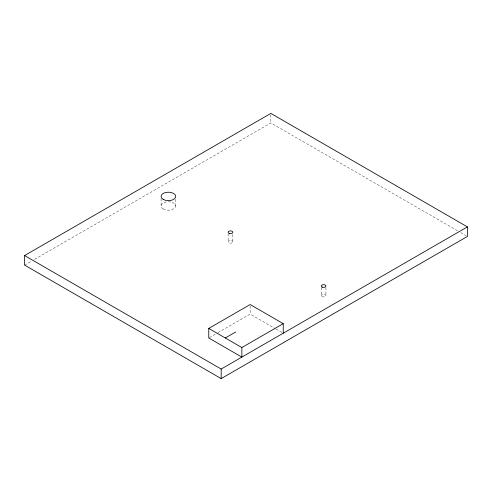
<?xml version="1.0" encoding="UTF-8"?>
<svg xmlns="http://www.w3.org/2000/svg" width="492" height="492" viewBox="0 0 492 492"><rect width="100%" height="100%" fill="white"/><g stroke="black" fill="none" stroke-linecap="round" stroke-linejoin="round"><path stroke-width="0.37" stroke-dasharray="2.46 1.84" d="M24.6 265.114L31.918 260.889M34.581 259.352L270.828 122.957L458.101 231.074M209.414 337.604L217.292 333.053M217.95 332.678L250.139 314.093L275.299 328.619M460.758 232.611L466.072 235.674M275.963 329L283.244 333.207M325.932 287.488L325.932 295.575M321.251 287.488L321.251 295.575M270.828 114.87L270.828 122.957M250.139 306.006L250.139 314.093M232.821 234.469L232.821 241.818A2.343 1.353 0 0 1 229.309 242.987A2.343 1.353 0 0 1 229.309 240.65A2.343 1.353 0 0 1 232.821 241.818M228.14 233.731L228.14 241.818M175.724 199.365L175.724 205.982M161.093 198.627L161.093 205.982M321.94 296.535A2.343 1.353 0 0 0 325.858 295.926A2.343 1.353 0 0 0 322.986 294.271A2.343 1.353 0 0 0 321.94 296.535M163.233 208.965A7.319 4.225 0 0 0 175.472 207.07A7.319 4.225 0 0 0 166.511 201.898A7.319 4.225 0 0 0 163.233 208.965"/><path stroke-width="0.74" d="M24.6 255.557L270.828 113.4L467.4 226.886L467.4 236.443L221.172 378.6L24.6 265.114L24.6 255.557L221.172 369.043L467.4 226.886M283.244 323.65L241.861 347.543L241.861 357.1L208.756 337.986L208.756 328.428L250.139 304.536L283.244 323.65L283.244 333.207M225.311 337.986L235.656 332.014M208.756 328.428L241.861 347.543M221.172 369.043L221.172 378.6M163.233 199.408A7.319 4.225 0 0 0 175.472 197.513A7.319 4.225 0 0 0 166.511 192.341A7.319 4.225 0 0 0 163.233 199.408M229.309 233.429A2.343 1.353 0 0 0 232.821 232.261A2.343 1.353 0 0 0 229.309 231.092A2.343 1.353 0 0 0 229.309 233.429M322.42 287.193A2.343 1.353 0 0 0 325.932 286.018A2.343 1.353 0 0 0 322.42 284.85A2.343 1.353 0 0 0 322.42 287.193"/></g></svg>
